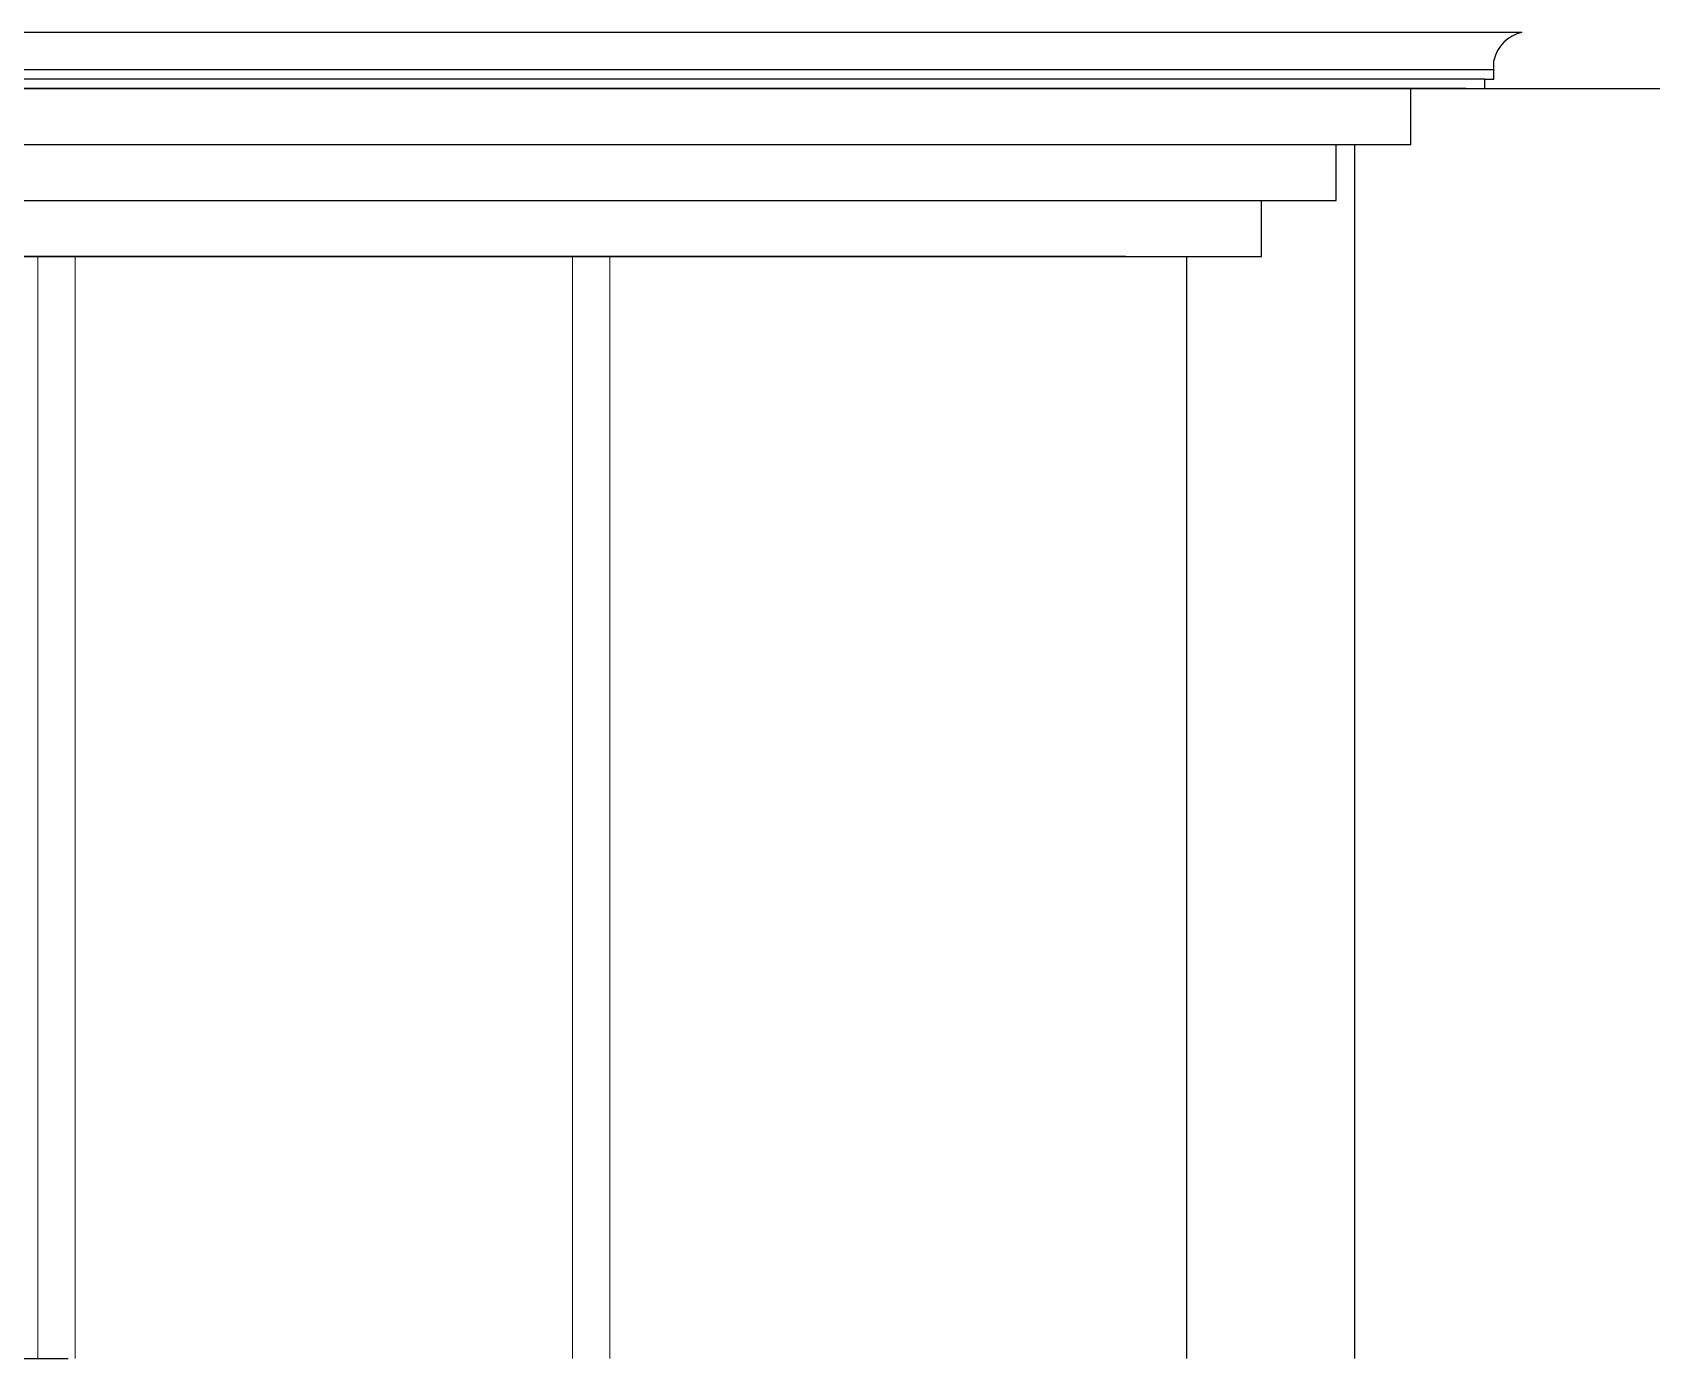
# Model space of a CAD drawing. Header units: inches. Extents: x 1397 to 20304, y -27267 to -746.
# Drawn here: x 13989.2 to 14075.9, y -23949.8 to -23878.8 of the extents above; entities that cross this region are included whole.
import ezdxf

# ---------------------------------------------------------------- set-up
doc = ezdxf.new("R2010")
doc.units = ezdxf.units.IN
doc.header["$LTSCALE"] = 17
doc.header["$MEASUREMENT"] = 0
doc.layers.add('25 BOT BAR', color=12, linetype='Continuous', lineweight=25)
doc.layers.add('WINDOW FRAME', color=161, linetype='Continuous', lineweight=20)

# ---------------------------------------------------------------- blocks, each defined once
blk = doc.blocks.new('A$C99292ed1')
blk.add_line((45.762, 29.91), (74.642, 29.91))

msp = doc.modelspace()

# ---------------------------------------------------------------- linework, layer by layer
at = {"layer": '25 BOT BAR'}
for p, q in [((14068.917, -23878.76), (13911.289, -23878.759)), ((14067.417, -23880.76), (14067.417, -23880.26)), ((14067.417, -23880.76), (13913.289, -23880.759)), ((14066.917, -23881.26), (13913.789, -23881.259)), ((14066.917, -23881.26), (14066.917, -23881.759)), ((14066.917, -23881.26), (14067.417, -23881.26)), ((14067.417, -23881.26), (14067.417, -23880.76)), ((13841.234, -23881.759), (14086.971, -23881.759)), ((14065.917, -23881.76), (13915.289, -23881.759)), ((14062.975, -23884.76), (14062.975, -23881.76)), ((14065.916, -23881.759), (14086.971, -23881.759)), ((14065.916, -23881.76), (14065.916, -23881.76)), ((14065.917, -23881.759), (14066.917, -23881.759)), ((13921.975, -23884.759), (14062.975, -23884.76)), ((14058.975, -23887.76), (14058.975, -23884.76)), ((14058.975, -23884.76), (14062.975, -23884.76)), ((14059.975, -23949.759), (14059.975, -23884.76)), ((13925.975, -23887.759), (14054.975, -23887.76)), ((14054.975, -23890.76), (14054.975, -23887.76)), ((14054.975, -23887.76), (14058.975, -23887.76)), ((13925.975, -23890.759), (14050.975, -23890.76)), ((14047.717, -23890.76), (13933.234, -23890.759)), ((14050.975, -23949.759), (14050.975, -23890.76)), ((14050.975, -23890.76), (14054.975, -23890.76))]:
    msp.add_line(p, q, dxfattribs=at)
msp.add_arc((14069.312, -23880.656), 1.937, 101.79587, 168.20438, dxfattribs=at)
at = {"layer": 'WINDOW FRAME'}
for p, q in [((13989.475, -23890.759), (13989.475, -23949.759)), ((13991.475, -23890.759), (13991.475, -23949.759)), ((14018.096, -23890.759), (14018.096, -23949.759)), ((14020.096, -23890.759), (14020.096, -23949.759))]:
    msp.add_line(p, q, dxfattribs=at)

# ---------------------------------------------------------------- block references
at = {"layer": '25 BOT BAR', "yscale": 0.8}
msp.add_blockref('A$C99292ed1', (13916.461, -23973.687), dxfattribs=at)

doc.saveas('drawing.dxf')
